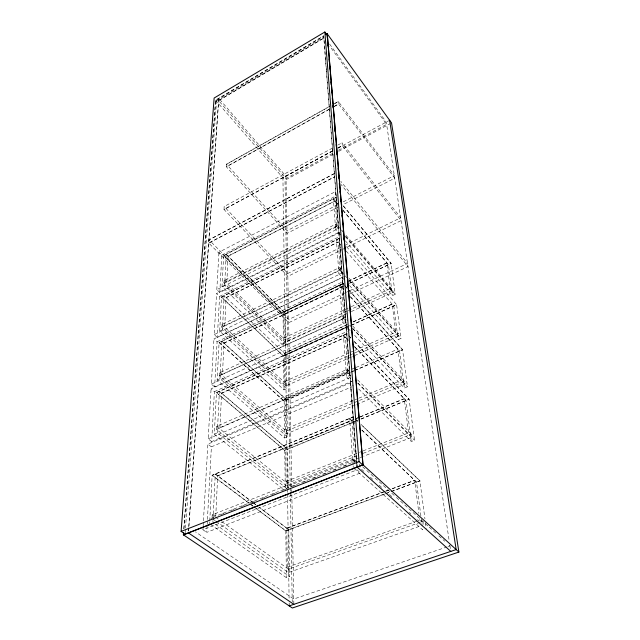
<?xml version="1.0" encoding="UTF-8"?>
<svg xmlns="http://www.w3.org/2000/svg" width="640" height="640" viewBox="0 0 640 640"><rect width="100%" height="100%" fill="white"/><g stroke="black" fill="none" stroke-linecap="round" stroke-linejoin="round"><path stroke-width="0.48" stroke-dasharray="3.2 2.4" d="M351.792 420.432L354.912 461.456L215.768 516.136L217.68 475.72L359.224 417.368M219.952 427.704L221.592 393.112L345.48 337.192L348.112 371.952L219.952 427.704L217.68 425.856M341.68 287.112L344.048 318.368L222.488 374.328L223.968 343.04L344.216 285.824M224.776 326.008L226.12 297.568L338.24 241.896L340.392 270.144L224.776 326.008L222.728 324.112M226.856 282.056L228.088 256.096L335.128 200.848L337.08 226.52L226.856 282.056L224.904 280.16M212.888 522.504L212.984 520.528M213.032 519.544L215.296 473.904L252.448 502.088M217.336 432.8L219.392 391.248L287.584 449.16L288.2 489.752L217.336 432.8L214.296 434.12L216.472 392.568L346.744 333.584L348.112 335.024M287.392 436.872L220.016 378.72L221.88 341.152L286.832 399.912L287.392 436.872L284.624 438.032L217.128 380.04L219.096 342.48L342.864 283.504L344.192 284.968M339.36 238.296L221.48 297L219.688 331.128L284.016 389.864L286.656 388.704L222.44 329.8L224.136 295.672L286.144 355.016M285.984 344.632L224.648 285.336L226.192 254.2L285.512 313.608L285.984 344.632L283.456 345.8L222.016 286.656L223.648 255.52L336.184 197.28M212.064 517.496L212.2 514.792L353.896 458.928L359.024 463.576M359.224 457.992L287.176 486.36L216.52 429.376L216.672 426.296L347.16 369.352L350.656 372.88M355.344 404.984L286.424 433.832L219.232 375.672L219.368 372.896L343.136 315.752L347.912 320.864M351.328 357.024L285.728 385.96L221.688 327.072L221.808 324.56L339.512 267.528L342.152 270.496M346.76 313.672L285.096 342.152L223.92 282.896L224.032 280.6L336.232 223.904L340.776 229.224M209.608 523.784L209.712 521.808M209.76 520.824L212.144 475.208L353.2 416.88L354.632 418.248M332.496 148.056L224.136 206.536L224.064 209.504L332.72 150.872M329.624 106.32L226.456 164.192L226.392 166.88L329.904 108.952M203.104 526.76L202.928 529.752L357.032 469.84L360.472 472.92L206.736 532.376L207.112 525.416M207.168 524.424L207.384 520.448M207.44 519.448L211.392 446.864L207.88 444.12L350.32 382.928L353.52 386.104M353.088 380.792L211.672 441.608L214.392 391.648L211.072 388.84L346.032 327.328L348.456 329.904M348.688 325.792L214.648 386.904L217.104 341.744L213.952 338.904L342.176 277.432L345.664 322.568L347.48 324.504M344.728 276.376L217.344 337.44L219.576 296.416L216.576 293.56L338.696 232.4L340.912 234.976M219.784 292.496L221.824 255.064L218.96 252.216L335.544 191.56L338.4 228.52L216.8 289.648L219.784 292.496L341.152 231.744M203.16 525.768L203.392 521.784M203.448 520.792L207.88 444.12M211.672 441.608L208.184 438.848L211.072 388.84M214.648 386.904L211.344 384.096L213.952 338.904M217.344 337.44L214.2 334.6L216.576 293.56M216.8 289.648L218.96 252.216M188.472 530.864L188.68 527.872M188.752 526.88L218.744 98.304L285.984 176.192L291.736 488.56M188.592 531.08L188.72 529.208M188.952 525.968L218.824 98.4M185.12 533.064L185.408 529.08M185.488 528.088L216.544 100.816L215.344 99.424M183.816 528.808L215.56 100.2L323.672 35.872L323.984 38.968M183.944 528.896L215.64 100.288L323.752 35.976M216.544 100.816L323.664 37.144M218.664 100.648L323.84 38.04L218.584 100.56L286.024 178.504L333.256 153.072M334.824 103.4L338.296 101.456L394.368 175.584L342.04 202.472M226.536 164.28L329.704 106.424M334.04 103.992L338.376 101.56M329.824 108.848L226.312 166.784L287.112 233.344L337.816 207.352M334.176 106.416L338.52 103.976L394.752 178.176L342.264 205.072M334.248 106.52L338.6 104.08L338.296 101.456M337.656 145.112L342.104 142.856M332.632 150.768L223.976 209.416L287.904 276.328L342.288 249.56M337.896 147.928L342.272 145.56L401.128 220.6L346.744 247.368M337.976 148.032L342.36 145.664L342.024 142.752L400.704 217.744L346.064 244.704M332.784 150.944L282.928 177.84L287.48 488.16M337.888 148.184L388.784 120.72M338.504 150.24L386.608 124.336L329.776 46.2M290.264 487.064L285.008 180.232L333.432 154.176M338.712 151.336L390.664 123.392M334.416 173.48L208.944 239.84L288.704 319.472L345.432 292.712M334.504 173.592L209.04 239.936L208.816 243.128L334.744 176.72L208.72 243.032L288.76 322.656L344.784 296.312M221.824 255.064L336.432 195.672M336.192 197.384L223.64 255.624L283.064 314.88M228.08 256.208L335.136 200.96M337.608 204.744L287.064 230.72L226.456 164.192M223.92 282.896L336.4 226.176L336.232 223.904M222.016 286.656L224.648 285.336M340.16 234.776L335.64 229.52L338.568 228.048M219.576 296.416L339.688 236.512M339.368 238.408L221.472 297.112L283.584 356.184L350.36 325.76M226.12 297.688L338.256 242.008M340.696 247.36L287.848 273.44L224.136 206.536M343.184 249.12L345.856 247.808M221.688 327.072L339.696 270.032L339.512 267.528M219.688 331.128L222.44 329.8M344.496 280.016L338.912 273.68L341.992 272.192L344.64 275.168M214.2 334.6L341.84 273.144L338.696 232.4M217.104 341.744L343.272 281.52M343.888 283.328L283.84 311.936L284.192 337.816L285.904 339.48M348.368 281.192L386.904 262.84L390.192 288.616L391.776 290.464M283.84 312.04L343.896 283.44M348.376 281.304L386.912 262.944M283.456 345.8L283.056 314.768L344.2 285.712M349.624 283.144L391.152 263.408L342.576 204.968M349.632 283.248L391.16 263.512L342.584 205.072M223.96 343.168L341.688 287.248M346.336 292.288L349.032 291.008M349.936 290.584L407.568 263.4L340.8 181.336M350.208 293.76L408.04 266.568L341.064 184.472M284.192 337.816L350.328 307.112M351.232 306.696L390.192 288.616M285.096 342.152L285.064 339.872L347.44 310.992M348.344 310.576L392.704 290.032L344.672 233.784M351.288 311.576L393 292.312L392.704 290.032M345.32 240.784L392.44 295.608L395.24 294.32L391.152 263.408M219.232 375.672L343.344 318.528L343.136 315.752M217.128 380.04L220.016 378.72M347.28 327.568L342.52 322.52L345.768 321.032M211.344 384.096L345.664 322.568M346.88 324.696L284.4 353.24L284.784 381.432L286.576 383.08M353.224 321.8L392.16 304.008L395.76 332.208L397.408 334.056M284.4 353.352L346.896 324.808M353.232 321.912L392.176 304.128M284.016 389.864L283.584 356.064L350.352 325.64M351.256 325.232L396.592 304.568L401.072 338.392L398.136 339.688L349.552 285.544M351.272 325.344L396.608 304.688L346.512 246.576M214.392 391.648L347.248 331.368M221.584 393.256L345.488 337.336M284.784 381.432L350.28 352.384M351.184 351.976L353.92 350.768M354.824 350.368L395.76 332.208M221.808 324.56L285.696 383.472L398.376 333.624L398.704 336.12L352.24 356.616M285.016 398.392L355.12 367.728M356.04 367.464L397.912 349.088L401.872 380.072L403.584 381.896M216.52 429.376L347.392 372.448L350.896 375.968M219.096 342.48L284.16 401.072L350.08 372.432M351 372.032L353.752 370.84M354.664 370.44L402.56 349.64L407.472 386.808L404.384 388.096L353.4 334.048M350.096 372.56L284.16 401.2L219.088 342.608L342.872 283.632L344.2 285.104M351.008 372.16L353.76 370.968M354.68 370.568L402.576 349.768L348.184 289.512M348.264 340.104L343.448 335.072L346.544 376.84L349.984 375.352L352.784 378.176M208.184 438.848L349.912 377.608L351.184 378.88M211.392 446.864L351.68 386.888M285.016 398.264L285.432 429.096L354.192 400.144M355.112 399.76L357.864 398.6M358.776 398.216L401.872 380.072M219.368 372.896L286.384 431.104L404.608 381.472L404.96 384.216L356.264 404.6M359.208 417.224L285.68 447.544L286.144 481.392L288.104 482.984M360.128 416.848L404.248 398.664L408.608 432.864L410.392 434.656M360.144 416.992L404.264 398.8M217.672 475.888L351.808 420.6M216.472 392.568L284.784 450.312L357.336 420.48M361.008 418.968L409.112 399.192L414.536 440.232L411.28 441.504L357.8 388.088M357.352 420.616L284.784 450.448L216.464 392.712L346.752 333.728L348.128 335.168M361.024 419.112L409.128 399.336L354.296 341.656M286.144 481.392L358.512 452.712M359.44 452.344L362.224 451.248M363.152 450.88L408.608 432.864M216.672 426.296L287.136 483.368L357.656 455.496M363.144 453.328L411.472 434.232L411.872 437.264L363.84 456.176M360.144 457.632L362.92 456.536M210.984 518.512L213.768 517.416M221.192 514.504L223.976 513.408M231.392 510.496L234.176 509.4M241.6 506.488L244.384 505.392M251.808 502.48L254.584 501.384M262.008 498.472L264.792 497.376M272.216 494.464L274.992 493.368M282.416 490.456L285.2 489.36M292.624 486.448L295.408 485.36M302.824 482.44L305.608 481.352M313.032 478.432L317.672 476.616M323.232 474.424L327.872 472.608M333.44 470.416L336.224 469.328M343.64 466.408L348.28 464.592M353.848 462.408L356.632 461.312M384.792 491.448L286.776 528.128L287.304 567.248L289.408 568.752M385.728 491.096L388.528 490.048M392.264 488.648L414.664 480.264L418.888 513.344M286.776 528.288L384.808 491.608M385.744 491.264L388.544 490.216M392.28 488.816L414.688 480.432M254.128 506.888L285.808 530.8L384.824 493.848M385.752 493.504L390.416 491.76M391.344 491.416L419.904 480.76L424.944 518.872M384.84 494.016L285.808 530.96L254.12 507.056M385.768 493.664L390.432 491.928M391.36 491.576L419.92 480.928L361.104 424.6M287.304 567.248L417.872 520.792M221.928 521.728L288.376 569.12L422.824 521.424L423.288 524.968L421.816 523.64M216.08 521.28L288.424 572.584L419.536 526.288M210.424 524.36L286.4 577.68L289.528 576.584L288.816 529.672L259.568 507.488M447.12 546.912L293.768 599.024L195.408 531.824M448.072 546.584L449.96 545.944L447.744 543.928M202.928 529.752L206.736 532.376M215.328 524.232L289.528 576.584M212.832 518.976L215.272 520.704M213.288 514.368L215.768 516.136M212.2 514.792L214.632 516.528M215.44 517.104L218.688 519.416M212.144 475.208L249.376 503.304M250.168 503.904L253.336 506.288M253.328 506.456L212.136 475.376L353.208 417.048L354.648 418.416M215.288 474.072L252.448 502.256M253.24 502.856L255.608 504.656M258.768 507.056L288.816 529.84M253.24 502.688L256.4 505.088M214.296 434.12L283.736 489.64M219.384 391.392L287.584 449.296M220.328 372.456L222.488 374.328M285.432 429.096L287.304 430.72M354.008 468.36L422.688 529.84L422.312 526.928M352.656 459.416L354.912 461.456M421.656 521.84L419.752 520.12L419.504 518.184M221.872 341.28L286.832 400.04M361.52 469.224L364.464 471.88M370.344 477.192L373.288 479.848M379.168 485.152L382.112 487.808M389.464 494.44L392.4 497.096M409.312 512.36L410.784 513.688M417.4 519.656L418.872 520.984M362.664 466.784L387.08 488.92M387.624 489.512L394.48 495.632M396.424 497.488L428.504 526.488M429.248 527.16L435.904 533.2M438.864 535.88L444.784 541.248M349.624 418.528L354.664 423.32M361.856 430.168L416.536 482.192M221.48 297L283.584 356.064M354.648 423.152L349.616 418.36L353.048 464.752M361.84 430L416.512 482.024L421.176 518.176M355.352 418.936L358.216 421.688M361.088 424.432L419.904 480.76M355.36 419.104L358.232 421.856M224.032 280.6L285.064 339.872M346.544 376.84L351.472 381.76M223.648 255.52L283.056 314.768M226.184 254.312L285.512 313.712M346.024 369.848L348.112 371.952M357.904 383.016L411.872 437.264M357.696 383.112L414.536 440.232M357.648 379.928L411.472 434.232M354.448 346.576L405.984 400.48L411.28 441.504M343.464 335.216L348.272 340.248M354.456 346.712L406 400.616M348.8 335.744L351.544 338.632M354.28 341.512L409.112 399.192M348.808 335.888L350.864 338.048M347.96 328.288L350.68 331.168M352.696 325.976L404.608 381.472M342.056 316.248L344.048 318.368M349.84 325.368L351.872 327.536M352.552 328.256L407.472 386.808M343.344 318.528L346.728 322.136M352.824 328.632L404.96 384.216M343.736 289.384L339.744 284.984L342.52 322.52M350.384 296.712L399.584 350.928L404.384 388.096M339.752 285.12L343.744 289.512M350.392 296.84L399.6 351.056M344.856 285.704L347.504 288.648M348.168 289.376L402.56 349.64M344.864 285.832L347.52 288.776M345.304 275.912L347.96 278.888M348.624 279.632L401.072 338.392M339.696 270.032L343.008 273.744M348.976 280.424L398.704 336.12M341.84 273.144L343 274.44M348.768 277.92L398.376 333.624M338.488 268.016L340.392 270.144M215.56 100.2L285.008 180.232M340.968 245.144L336.4 239.768L338.912 273.68M346.176 251.032L393.776 305.976M345.656 236.336L395.24 294.32M335.264 224.392L337.08 226.52M336.4 226.176L338.976 229.184M345.408 236.696L393 292.312M341.424 229.984L344.016 233.024M337.848 204.104L333.36 198.736L335.64 229.52M342.968 210.24L388.448 264.688L392.44 295.608M333.368 198.84L337.856 204.208M342.976 210.344L388.464 264.8M329.592 44.024L386.272 122.08L449.296 541.528M449.888 545.472L450.632 550.408M425.456 522.76L426.232 528.6M393.768 305.856L398.136 339.688M421.272 518.864L422.184 525.952M359.76 464.04L360.072 467.984M324.056 39.96L324.832 49.92M324.904 50.912L325.6 59.88M325.68 60.872L326.376 69.832M326.456 70.832L356.728 461.168M356.808 462.168L357.04 465.152M323.672 35.872L323.984 39.856M324.056 40.856L357.024 466.232M346.032 327.328L349.912 377.608M350.32 382.928L356.656 464.896M347.16 369.352L347.392 372.448M353.896 458.928L354.168 462.592M353.12 465.728L353.264 467.696M291.752 489.56L291.824 493.552M291.848 494.552L293.864 604.328M290.28 488.064L290.352 492.064M290.368 493.064L292.232 602M286.144 354.904L286.656 388.704M287.496 489.16L287.56 493.152M287.568 494.144L289.112 598.92M289.168 602.904L289.2 604.904M285.696 383.472L285.728 385.96M286.384 431.104L286.424 433.832M287.136 483.368L287.176 486.36M288.376 569.12L288.424 572.584M284.16 401.072L284.624 438.032M284.784 450.312L285.296 490.888M285.808 530.8L286.4 577.68"/><path stroke-width="0.96" d="M325.792 34.616L327.2 33.776L391.544 122.92L458.896 552.056L292.336 608L183.368 534.792L183.52 532.8M183.648 532.888L183.504 534.88L363.04 464.864L327.272 33.88L325.864 34.72M184.264 533.528L181.104 531.408L214.136 98.032L324.84 32L326.528 34.328M181.104 531.408L359.056 461.624L361.864 464.176M183.368 534.792L362.92 464.76L458.896 552.056M289.208 605.904L456.168 549.576L389.624 120.264M188.328 532.856L293.864 604.328M450.784 551.392L357.072 467.04L356.928 465.128M327.2 33.776L362.92 464.76M327.088 35.104L327.336 38.088M327.744 43.064L327.992 46.048M328.4 51.024L328.648 54.008M329.056 58.984L329.304 61.968M329.632 65.944L329.88 68.928M330.288 73.904L330.536 76.888M330.952 81.856L331.192 84.84M331.608 89.816L331.848 92.8M332.264 97.776L332.512 100.76M332.92 105.728L333.08 107.72M333.496 112.696L333.744 115.68M334.232 121.648L334.4 123.632M334.808 128.608L335.056 131.592M335.464 136.568L335.712 139.552M336.12 144.528L336.288 146.512M336.776 152.48L336.944 154.472M337.44 160.44L337.6 162.432M338.096 168.4L338.256 170.384M338.672 175.36L338.912 178.344M339.328 183.32L339.488 185.304M339.984 191.272L340.144 193.264M340.64 199.232L340.8 201.224M341.296 207.192L341.464 209.176M341.952 215.144L342.12 217.136M342.528 222.112L342.696 224.104M343.184 230.072L343.352 232.056M343.84 238.024L344.008 240.016M344.496 245.984L344.664 247.976M345.16 253.944L345.32 255.928M346.392 268.864L346.552 270.848M347.704 284.776L347.864 286.768M324.84 32L359.056 461.624"/></g></svg>
